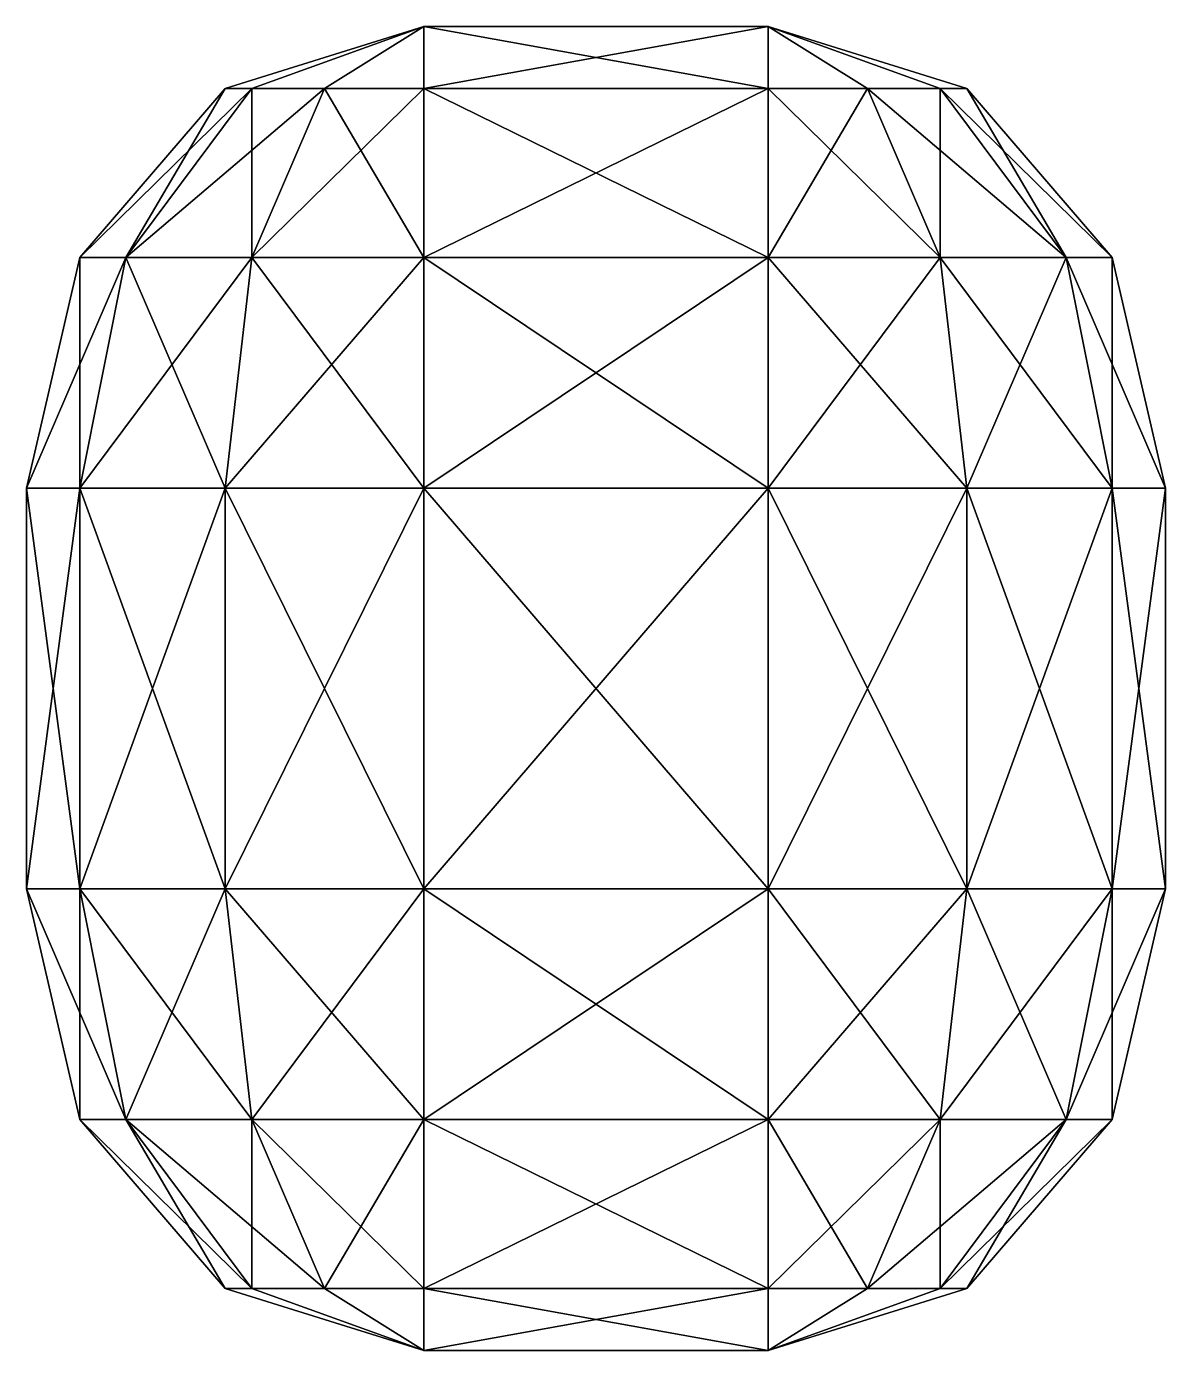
# Model space of a CAD drawing. Extents: x -83 to 83, y 0 to 194.
import ezdxf

# ---------------------------------------------------------------- set-up
doc = ezdxf.new("R2010")
doc.units = 0
doc.layers.add('watermelon', color=250, linetype='CONTINUOUS')

msp = doc.modelspace()

# ---------------------------------------------------------------- meshes
at = {"layer": 'watermelon'}
mesh = msp.add_polyface(dxfattribs=at)
corners = [(-25.196644, 0, 25.196644), (25.196644, 0, 25.196644), (25.196644, 0, -25.196644), (-25.196644, 0, -25.196644), (-25.196644, 9.045645, 54.248322), (25.196644, 9.045645, 54.248322), (39.722483, 9.045645, 50.356135), (50.356135, 9.045645, 39.722483), (54.248322, 9.045645, 25.196644), (54.248322, 9.045645, -25.196644), (50.356135, 9.045645, -39.722483), (39.722483, 9.045645, -50.356135), (25.196644, 9.045645, -54.248322), (-25.196644, 9.045645, -54.248322), (-39.722483, 9.045645, -50.356135), (-50.356135, 9.045645, -39.722483), (-54.248322, 9.045645, -25.196644), (-54.248322, 9.045645, 25.196644), (-50.356135, 9.045645, 39.722483), (-39.722483, 9.045645, 50.356135), (-25.196644, 33.758805, 75.515626), (25.196644, 33.758805, 75.515626), (50.356135, 33.758805, 68.774161), (68.774161, 33.758805, 50.356135), (75.515626, 33.758805, 25.196644), (75.515626, 33.758805, -25.196644), (68.774161, 33.758805, -50.356135), (50.356135, 33.758805, -68.774161), (25.196644, 33.758805, -75.515626), (-25.196644, 33.758805, -75.515626), (-50.356135, 33.758805, -68.774161), (-68.774161, 33.758805, -50.356135), (-75.515626, 33.758805, -25.196644), (-75.515626, 33.758805, 25.196644), (-68.774161, 33.758805, 50.356135), (-50.356135, 33.758805, 68.774161), (-25.196644, 67.51761, 83.3), (25.196644, 67.51761, 83.3), (54.248322, 67.51761, 75.515626), (75.515626, 67.51761, 54.248322), (83.3, 67.51761, 25.196644), (83.3, 67.51761, -25.196644), (75.515626, 67.51761, -54.248322), (54.248322, 67.51761, -75.515626), (25.196644, 67.51761, -83.3), (-25.196644, 67.51761, -83.3), (-54.248322, 67.51761, -75.515626), (-75.515626, 67.51761, -54.248322), (-83.3, 67.51761, -25.196644), (-83.3, 67.51761, 25.196644), (-75.515626, 67.51761, 54.248322), (-54.248322, 67.51761, 75.515626), (-25.196644, 126.075923, 83.3), (25.196644, 126.075923, 83.3), (54.248322, 126.075923, 75.515626), (75.515626, 126.075923, 54.248322), (83.3, 126.075923, 25.196644), (83.3, 126.075923, -25.196644), (75.515626, 126.075923, -54.248322), (54.248322, 126.075923, -75.515626), (25.196644, 126.075923, -83.3), (-25.196644, 126.075923, -83.3), (-54.248322, 126.075923, -75.515626), (-75.515626, 126.075923, -54.248322), (-83.3, 126.075923, -25.196644), (-83.3, 126.075923, 25.196644), (-75.515626, 126.075923, 54.248322), (-54.248322, 126.075923, 75.515626), (-25.196644, 159.834728, 75.515626), (25.196644, 159.834728, 75.515626), (50.356135, 159.834728, 68.774161), (68.774161, 159.834728, 50.356135), (75.515626, 159.834728, 25.196644), (75.515626, 159.834728, -25.196644), (68.774161, 159.834728, -50.356135), (50.356135, 159.834728, -68.774161), (25.196644, 159.834728, -75.515626), (-25.196644, 159.834728, -75.515626), (-50.356135, 159.834728, -68.774161), (-68.774161, 159.834728, -50.356135), (-75.515626, 159.834728, -25.196644), (-75.515626, 159.834728, 25.196644), (-68.774161, 159.834728, 50.356135), (-50.356135, 159.834728, 68.774161), (-25.196644, 184.547889, 54.248322), (25.196644, 184.547889, 54.248322), (39.722483, 184.547889, 50.356135), (50.356135, 184.547889, 39.722483), (54.248322, 184.547889, 25.196644), (54.248322, 184.547889, -25.196644), (50.356135, 184.547889, -39.722483), (39.722483, 184.547889, -50.356135), (25.196644, 184.547889, -54.248322), (-25.196644, 184.547889, -54.248322), (-39.722483, 184.547889, -50.356135), (-50.356135, 184.547889, -39.722483), (-54.248322, 184.547889, -25.196644), (-54.248322, 184.547889, 25.196644), (-50.356135, 184.547889, 39.722483), (-39.722483, 184.547889, 50.356135), (-25.196644, 193.593533, 25.196644), (25.196644, 193.593533, 25.196644), (25.196644, 193.593533, -25.196644), (-25.196644, 193.593533, -25.196644)]
mesh.append_faces([[corners[k] for k in face] for face in [(0, 4, 5), (4, 20, 21), (20, 36, 37), (36, 52, 53), (52, 68, 69), (68, 84, 85), (84, 100, 101), (1, 5, 6), (5, 21, 22), (21, 37, 38), (37, 53, 54), (53, 69, 70), (69, 85, 86), (85, 101, 86), (1, 6, 7), (6, 22, 23), (22, 38, 39), (38, 54, 55), (54, 70, 71), (70, 86, 87), (86, 101, 87), (1, 7, 8), (7, 23, 24), (23, 39, 40), (39, 55, 56), (55, 71, 72), (71, 87, 88), (87, 101, 88), (1, 8, 9), (8, 24, 25), (24, 40, 41), (40, 56, 57), (56, 72, 73), (72, 88, 89), (88, 101, 102), (2, 9, 10), (9, 25, 26), (25, 41, 42), (41, 57, 58), (57, 73, 74), (73, 89, 90), (89, 102, 90), (2, 10, 11), (10, 26, 27), (26, 42, 43), (42, 58, 59), (58, 74, 75), (74, 90, 91), (90, 102, 91), (2, 11, 12), (11, 27, 28), (27, 43, 44), (43, 59, 60), (59, 75, 76), (75, 91, 92), (91, 102, 92), (2, 12, 13), (12, 28, 29), (28, 44, 45), (44, 60, 61), (60, 76, 77), (76, 92, 93), (92, 102, 103), (3, 13, 14), (13, 29, 30), (29, 45, 46), (45, 61, 62), (61, 77, 78), (77, 93, 94), (93, 103, 94), (3, 14, 15), (14, 30, 31), (30, 46, 47), (46, 62, 63), (62, 78, 79), (78, 94, 95), (94, 103, 95), (3, 15, 16), (15, 31, 32), (31, 47, 48), (47, 63, 64), (63, 79, 80), (79, 95, 96), (95, 103, 96), (3, 16, 17), (16, 32, 33), (32, 48, 49), (48, 64, 65), (64, 80, 81), (80, 96, 97), (96, 103, 100), (0, 17, 18), (17, 33, 34), (33, 49, 50), (49, 65, 66), (65, 81, 82), (81, 97, 98), (97, 100, 98), (0, 18, 19), (18, 34, 35), (34, 50, 51), (50, 66, 67), (66, 82, 83), (82, 98, 99), (98, 100, 99), (0, 19, 4), (19, 35, 20), (35, 51, 36), (51, 67, 52), (67, 83, 68), (83, 99, 84), (99, 100, 84), (100, 103, 102), (0, 1, 2), (0, 5, 1), (4, 21, 5), (20, 37, 21), (36, 53, 37), (52, 69, 53), (68, 85, 69), (84, 101, 85), (5, 22, 6), (21, 38, 22), (37, 54, 38), (53, 70, 54), (69, 86, 70), (6, 23, 7), (22, 39, 23), (38, 55, 39), (54, 71, 55), (70, 87, 71), (7, 24, 8), (23, 40, 24), (39, 56, 40), (55, 72, 56), (71, 88, 72), (1, 9, 2), (8, 25, 9), (24, 41, 25), (40, 57, 41), (56, 73, 57), (72, 89, 73), (88, 102, 89), (9, 26, 10), (25, 42, 26), (41, 58, 42), (57, 74, 58), (73, 90, 74), (10, 27, 11), (26, 43, 27), (42, 59, 43), (58, 75, 59), (74, 91, 75), (11, 28, 12), (27, 44, 28), (43, 60, 44), (59, 76, 60), (75, 92, 76), (2, 13, 3), (12, 29, 13), (28, 45, 29), (44, 61, 45), (60, 77, 61), (76, 93, 77), (92, 103, 93), (13, 30, 14), (29, 46, 30), (45, 62, 46), (61, 78, 62), (77, 94, 78), (14, 31, 15), (30, 47, 31), (46, 63, 47), (62, 79, 63), (78, 95, 79), (15, 32, 16), (31, 48, 32), (47, 64, 48), (63, 80, 64), (79, 96, 80), (3, 17, 0), (16, 33, 17), (32, 49, 33), (48, 65, 49), (64, 81, 65), (80, 97, 81), (96, 100, 97), (17, 34, 18), (33, 50, 34), (49, 66, 50), (65, 82, 66), (81, 98, 82), (18, 35, 19), (34, 51, 35), (50, 67, 51), (66, 83, 67), (82, 99, 83), (19, 20, 4), (35, 36, 20), (51, 52, 36), (67, 68, 52), (83, 84, 68), (100, 102, 101), (0, 2, 3)]])

doc.saveas('drawing.dxf')
